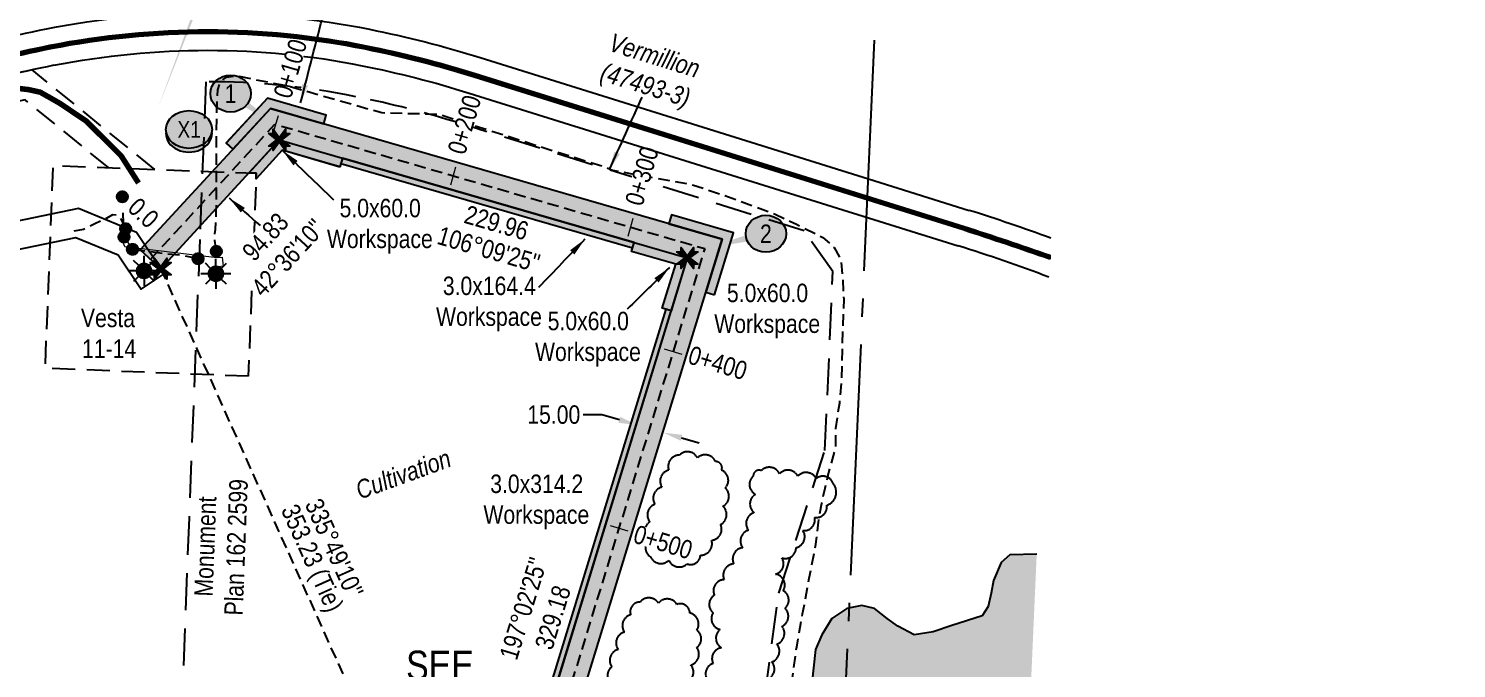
# Model space of a CAD drawing. Extents: x 309252 to 321570, y 5809412 to 5814891.
# Drawn here: x 310380 to 311153, y 5813876 to 5814223 of the extents above; entities that cross this region are included whole.
import ezdxf
from ezdxf.enums import TextEntityAlignment as Align

# ---------------------------------------------------------------- set-up
doc = ezdxf.new("R2010")
doc.units = 0
doc.header["$LTSCALE"] = 5
doc.header["$PDSIZE"] = 0.5
for name, pattern in [('0', [1, 1, 0]), ('foc-ACCESSROAD', [3.75, 2.5, -1.25]), ('foc-MONUMENT-BDYS', [6, 4, -2]), ('foc-QUARTERLINE', [33, 25, -3, 2, -3]), ('foc-TIELINE', [1.875, 1.25, -0.625]), ('HIDDEN', [9.525, 6.35, -3.175]), ('UG_PIPE', [1.875, 1.25, -0.625])]:
    doc.linetypes.add(name, pattern=pattern)
doc.layers.get('Defpoints').update_dxf_attribs({"color": 9})
for name, color, linetype, lineweight in [('AS-GENERAL', 48, 'Continuous', 18), ('C-WS-T', 13, 'Continuous', 9), ('P-TEMP-T', 46, 'Continuous', 18), ('T-TEXT', 48, 'Continuous', 18), ('T-TIE-T', 201, 'Continuous', 18)]:
    doc.layers.add(name, color=color, linetype=linetype, lineweight=lineweight)
for name, color, linetype in [('AS-OWNER', 7, 'Continuous'), ('AS-PIPE-UG', 44, 'UG_PIPE'), ('AS-PIPE-UG-T', 44, 'Continuous'), ('AS-ROADS', 254, 'Continuous'), ('AS-SYMBOL', 7, 'Continuous'), ('C-AR', 13, 'foc-ACCESSROAD'), ('C-RW', 13, 'Continuous'), ('C-WS', 13, 'foc-ACCESSROAD'), ('C-WS-S', 13, 'Continuous'), ('CG-NOTES', 7, 'Continuous'), ('DETAIL-T', 7, 'Continuous'), ('L-BD1', 253, 'Continuous'), ('L-MON', 1, 'Continuous'), ('L-MON-PLAN', 7, 'foc-MONUMENT-BDYS'), ('L-QSEC', 8, 'foc-QUARTERLINE'), ('L-TIE', 7, 'foc-TIELINE'), ('L-TITLEDB', 4, 'Continuous'), ('P-CROSSINGS', 250, 'Continuous'), ('P-ELEVATION', 7, 'Continuous'), ('P-IOP1', 10, 'Continuous'), ('P-IOP1-H', 21, 'Continuous'), ('P-LTO', 14, 'Continuous'), ('P-PROPOSED', 10, 'Continuous'), ('P-PROPOSED-H', 21, 'Continuous'), ('P-TEMP-H', 41, 'Continuous'), ('P-TEMP_WORKSPACE', 46, 'Continuous'), ('P-TXT', 4, 'Continuous'), ('T-BUSH', 110, '0'), ('T-TIE', 201, 'foc-TIELINE'), ('T-WATER', 160, 'Continuous'), ('T-WATER-H', 133, 'Continuous')]:
    doc.layers.add(name, color=color, linetype=linetype)
doc.styles.add('175L', font='ARIALN.TTF', dxfattribs={"height": 20})
doc.styles.add('80', font='ARIALN.TTF', dxfattribs={"height": 10})
doc.styles.add('80CG', font='ARIALN.TTF', dxfattribs={"height": 10})
doc.styles.add('80L', font='ARIALN.TTF', dxfattribs={"height": 10})
doc.styles.add('80LS', font='ARIALNI.TTF', dxfattribs={"height": 10})
doc.styles.add('Crossing', font='ARIALN.TTF', dxfattribs={"height": 10})
doc.dimstyles.new('Compass 5 000', dxfattribs={"dimscale": 5, "dimtxt": 9, "dimasz": 2, "dimexe": 0.2, "dimexo": 0.0625, "dimgap": 0.5, "dimtad": 0, "dimtih": 1, "dimtoh": 1, "dimzin": 0, "dimdsep": 46, "dimtxsty": '80CG', "dimcen": 0.1, "dimse1": 1, "dimse2": 1, "dimclrd": 256, "dimclrt": 256, "dimaunit": 1, "dimadec": 4, "dimazin": 0, "dimtfac": 0.06, "dimtofl": 0, "dimtmove": 0, "dimatfit": 1, "dimfxl": 0.2, "dimtolj": 1, "dimtzin": 0, "dimlwd": -1, "dimarcsym": 0})

# ---------------------------------------------------------------- blocks, each defined once
blk = doc.blocks.new('RISER')
h = blk.add_hatch(color=255)
h.dxf.hatch_style = 1
edge = h.paths.add_edge_path()
edge.add_arc((0, 0), 0.7, 0, 360)
blk.add_hatch(color=48).paths.add_polyline_path([(0.58, -0.15), (-0.58, -0.15, 0.774597)])
at = {"color": 48}
blk.add_line((-0.58, -0.15), (0.58, -0.15), dxfattribs=at)
blk.add_circle((0, 0), 0.6, dxfattribs=at)
blk = doc.blocks.new('GAS')
h = blk.add_hatch(color=255)
h.dxf.hatch_style = 1
edge = h.paths.add_edge_path()
edge.add_arc((0, 0), 0.9, 0, 360)
for p, q in [((0, 0.81), (0, 1.62)), ((-0.81, 0), (-1.62, 0)), ((-0.57, 0.57), (-1.14, 1.14)), ((0.57, 0.57), (1.14, 1.14)), ((1.62, 0), (0.81, 0)), ((-0.57, -0.57), (-1.14, -1.14)), ((0, -0.81), (0, -1.62)), ((1.14, -1.14), (0.57, -0.57))]:
    blk.add_line(p, q)
blk.add_circle((0, 0), 0.8)
blk = doc.blocks.new('TEMP')
h = blk.add_hatch(color=255)
h.dxf.hatch_style = 1
h.paths.add_polyline_path([(0, 0.25), (-0.67, 1.15), (-0.67, 0.67), (-1.15, 0.67), (-0.25, 0), (-1.15, -0.67), (-0.67, -0.67), (-0.67, -1.15), (0, -0.25), (0.67, -1.15), (0.67, -0.67), (1.15, -0.67), (0.25, 0), (1.15, 0.67), (0.67, 0.67), (0.67, 1.15)])
h.paths.add_polyline_path([(0.57, 0.85), (0.57, 0.57), (0.85, 0.57), (0.08, 0), (0.85, -0.57), (0.57, -0.57), (0.57, -0.85), (0, -0.08), (-0.57, -0.85), (-0.57, -0.57), (-0.85, -0.57), (-0.08, 0), (-0.85, 0.57), (-0.57, 0.57), (-0.57, 0.85), (0, 0.08)], flags=16)
h = blk.add_hatch(color=1)
h.dxf.hatch_style = 1
h.paths.add_polyline_path([(0, 0.08), (-0.57, 0.85), (-0.57, 0.57), (-0.85, 0.57), (-0.08, 0), (-0.85, -0.57), (-0.57, -0.57), (-0.57, -0.85), (0, -0.08), (0.57, -0.85), (0.57, -0.57), (0.85, -0.57), (0.08, 0), (0.85, 0.57), (0.57, 0.57), (0.57, 0.85)])
at = {"color": 1}
for p, q in [((-0.08, 0), (0.08, 0)), ((0, 0.08), (0, -0.08))]:
    blk.add_line(p, q, dxfattribs=at)
at = {"color": 255, "flags": 128}
blk.add_lwpolyline([(-0.25, 0), (-1.15, 0.67), (-0.67, 0.67), (-0.67, 1.15), (0, 0.25), (0.67, 1.15), (0.67, 0.67), (1.15, 0.67), (0.25, 0), (1.15, -0.67), (0.67, -0.67), (0.67, -1.15), (0, -0.25), (-0.67, -1.15), (-0.67, -0.67), (-1.15, -0.67)], close=True, dxfattribs=at)
at = {"color": 1, "flags": 128}
blk.add_lwpolyline([(-0.08, 0), (-0.85, 0.57), (-0.57, 0.57), (-0.57, 0.85), (0, 0.08), (0.57, 0.85), (0.57, 0.57), (0.85, 0.57), (0.08, 0), (0.85, -0.57), (0.57, -0.57), (0.57, -0.85), (0, -0.08), (-0.57, -0.85), (-0.57, -0.57), (-0.85, -0.57)], close=True, dxfattribs=at)
blk = doc.blocks.new('*D455')
at = {"layer": 'Defpoints', "color": 0, "transparency": 16777216}
for p in [(310723.22, 5814054.97), (310737.63, 5814050.8), (310709.7, 5814008.29)]:
    blk.add_point(p, dxfattribs=at)
at = {"layer": 'P-TXT', "transparency": 16777216}
for p, q in [((310690.49, 5814013.86), (310680.49, 5814013.86)), ((310700.09, 5814011.08), (310690.49, 5814013.86)), ((310733.71, 5814001.34), (310743.31, 5813998.55))]:
    blk.add_line(p, q, dxfattribs=at)
for points in [[(310700.56, 5814012.68), (310699.63, 5814009.48), (310709.7, 5814008.29)], [(310734.17, 5814002.94), (310733.25, 5813999.74), (310724.1, 5814004.12)]]:
    blk.add_solid(points, dxfattribs=at)
at = {"layer": 'P-TXT', "transparency": 16777216, "insert": (310664.55, 5814013.86), "char_height": 10, "attachment_point": 5, "style": '80CG'}
blk.add_mtext('\\A1;15.00', dxfattribs=at)
blk = doc.blocks.new('xing2')
h = blk.add_hatch(color=50)
h.dxf.hatch_style = 1
edge = h.paths.add_edge_path()
edge.add_ellipse((0, 0), major_axis=(-12.5, 0), ratio=0.816297, start_angle=0, end_angle=360)
h = blk.add_hatch(color=250)
h.dxf.hatch_style = 1
edge = h.paths.add_edge_path()
edge.add_ellipse((0, -2.05), major_axis=(-12.5, 0), ratio=0.816297, start_angle=0, end_angle=180)
edge.add_line((12.5, -2.05), (12.5, 0))
edge.add_ellipse((0, 0), major_axis=(-12.5, 0), ratio=0.816297, start_angle=0, end_angle=180, ccw=False)
edge.add_line((-12.5, 0), (-12.5, -2.05))
at = {"color": 250}
blk.add_ellipse((0, 0), major_axis=(-12.5, 0), ratio=0.816297, dxfattribs=at)
blk.add_ellipse((0, -2.05), major_axis=(-12.5, 0), ratio=0.816297, start_param=0, end_param=3.141593, dxfattribs=at)
at = {"color": 250, "style": 'Crossing'}
blk.add_attdef('CROSSING', text='', height=9, dxfattribs=at).set_placement((0.09, 0.02), align=Align.MIDDLE_CENTER)
at = {"color": 250, "style": 'Crossing', "flags": 1}
for tag, p in [('OWNER', (0.09, -12.49)), ('DESCRIPTION', (0.09, -25.77)), ('LOCATION', (0.09, -39.3)), ('DWG_REF', (0.09, -52.84))]:
    blk.add_attdef(tag, text='', height=9, dxfattribs=at).set_placement(p, align=Align.MIDDLE_CENTER)
blk = doc.blocks.new('*U562')
at = {"layer": 'P-ELEVATION'}
h = blk.add_hatch(color=111, dxfattribs=at)
h.dxf.hatch_style = 1
edge = h.paths.add_edge_path()
edge.add_ellipse((0, 0), major_axis=(-10.94, 0), ratio=0.913794, start_angle=0, end_angle=360)
at = {"layer": 'P-ELEVATION', "color": 7, "flags": 128}
blk.add_lwpolyline([(0, 0, 5, 0, 0), (23.97, -16.53, 0, 0, 0)], format="xyseb", dxfattribs=at)
at = {"layer": 'P-ELEVATION', "color": 7}
blk.add_ellipse((0, 0), major_axis=(-10.94, 0), ratio=0.913794, dxfattribs=at)
at = {"layer": 'P-ELEVATION', "style": '80'}
blk.add_attdef('BEND', text='', height=10, dxfattribs=at).set_placement((0, 0), align=Align.MIDDLE_CENTER)
blk = doc.blocks.new('*U563')
at = {"layer": 'P-ELEVATION'}
h = blk.add_hatch(color=111, dxfattribs=at)
h.dxf.hatch_style = 1
edge = h.paths.add_edge_path()
edge.add_ellipse((0, 0), major_axis=(-10.94, 0), ratio=0.913794, start_angle=0, end_angle=360)
at = {"layer": 'P-ELEVATION', "color": 7, "flags": 128}
blk.add_lwpolyline([(0, 0, 5, 0, 0), (-33.12, -8.06, 0, 0, 0)], format="xyseb", dxfattribs=at)
at = {"layer": 'P-ELEVATION', "color": 7}
blk.add_ellipse((0, 0), major_axis=(-10.94, 0), ratio=0.913794, dxfattribs=at)
at = {"layer": 'P-ELEVATION', "style": '80'}
blk.add_attdef('BEND', text='', height=10, dxfattribs=at).set_placement((0, 0), align=Align.MIDDLE_CENTER)

msp = doc.modelspace()

# ---------------------------------------------------------------- hatches: boundary and pattern name
at = {"layer": 'P-IOP1-H'}
h = msp.add_hatch(color=256, dxfattribs=at)
h.dxf.hatch_style = 1
h.paths.add_polyline_path([(310451.792, 5814092.944), (310515.979, 5814162.739), (310736.836, 5814098.757), (310640.381, 5813784.058), (310640.425, 5813769.044), (310655.425, 5813768.6), (310655.386, 5813781.833), (310755.639, 5814108.925), (310511.224, 5814179.724), (310440.752, 5814103.097)])
at = {"layer": 'P-PROPOSED-H'}
h = msp.add_hatch(color=256, dxfattribs=at)
h.dxf.hatch_style = 1
h.paths.add_polyline_path([(310451.792, 5814092.944), (310515.979, 5814162.739), (310736.836, 5814098.757), (310640.381, 5813784.058), (310641.194, 5813506.581), (310596.091, 5813435.427), (310559.598, 5813373.637), (310516.616, 5813209.696), (310508.333, 5813004.356), (310755.28, 5812994.301), (310762.451, 5812962.566), (310773.828, 5812962.121), (310766.661, 5812993.838), (310763.237, 5813008.988), (310684.33, 5813012.201), (310684.11, 5813007.206), (310523.723, 5813013.736), (310523.924, 5813018.732), (310531.537, 5813207.466), (310573.576, 5813367.811), (310608.885, 5813427.597), (310656.206, 5813502.247), (310655.425, 5813768.47), (310655.386, 5813781.833), (310755.639, 5814108.925), (310511.228, 5814179.731), (310440.752, 5814103.097)])
at = {"layer": 'P-TEMP-H'}
h = msp.add_hatch(color=256, dxfattribs=at)
h.dxf.hatch_style = 1
h.paths.add_polyline_path([(310490.923, 5814157.651), (310511.228, 5814179.731), (310540.041, 5814171.384), (310541.432, 5814176.186), (310509.645, 5814185.395), (310487.243, 5814161.035)])
h = msp.add_hatch(color=256, dxfattribs=at)
h.dxf.hatch_style = 1
h.paths.add_polyline_path([(310548.76, 5814148.037), (310517.562, 5814157.075), (310503.412, 5814141.688), (310503.527, 5814144.609), (310499.45, 5814144.767), (310515.979, 5814162.739), (310550.151, 5814152.839)])
h = msp.add_hatch(color=256, dxfattribs=at)
h.dxf.hatch_style = 1
h.paths.add_polyline_path([(310550.151, 5814152.839), (310549.317, 5814149.958), (310707.188, 5814104.223), (310708.023, 5814107.104)])
h = msp.add_hatch(color=256, dxfattribs=at)
h.dxf.hatch_style = 1
h.paths.add_polyline_path([(310751.629, 5814078.779), (310761.907, 5814112.314), (310728.218, 5814122.074), (310726.827, 5814117.272), (310755.639, 5814108.925), (310746.849, 5814080.245)])
h = msp.add_hatch(color=256, dxfattribs=at)
h.dxf.hatch_style = 1
h.paths.add_polyline_path([(310708.023, 5814107.104), (310736.836, 5814098.757), (310728.045, 5814070.077), (310723.265, 5814071.542), (310730.568, 5814095.368), (310706.632, 5814102.302)])
h = msp.add_hatch(color=256, dxfattribs=at)
h.dxf.hatch_style = 1
h.paths.add_polyline_path([(310641.106, 5813536.578), (310640.381, 5813784.058), (310728.045, 5814070.077), (310725.177, 5814070.956), (310637.38, 5813784.504), (310638.107, 5813536.569)])
at = {"layer": 'T-WATER-H'}
h = msp.add_hatch(color=256, dxfattribs=at)
h.dxf.hatch_style = 1
h.paths.add_polyline_path([(310909.768, 5813568.208), (310922.409, 5813858.199), (310925.944, 5813938.255), (310911.431, 5813938.001), (310906.772, 5813933.834), (310902.603, 5813924.031), (310901.377, 5813917.169), (310899.66, 5813910.062), (310896.472, 5813904.915), (310880.042, 5813899.768), (310869.988, 5813896.337), (310859.688, 5813894.622), (310850.86, 5813899.278), (310844.975, 5813903.445), (310838.108, 5813908.836), (310831.242, 5813910.552), (310823.15, 5813908.836), (310815.057, 5813903.445), (310809.662, 5813894.622), (310806.229, 5813886.779), (310804.267, 5813868.398), (310805.003, 5813851.243), (310799.363, 5813838.499), (310797.401, 5813829.676), (310792.987, 5813812.275), (310786.611, 5813803.942), (310778.518, 5813795.61), (310776.311, 5813787.767), (310778.504, 5813771.432), (310782.672, 5813765.551), (310792.972, 5813751.826), (310797.386, 5813742.268), (310803.026, 5813732.955), (310815.042, 5813710.898), (310819.947, 5813698.154), (310822.891, 5813669.099), (310823.627, 5813650.963), (310823.627, 5813633.562), (310826.079, 5813576.621), (310827.06, 5813551.378), (310828.777, 5813536.183), (310830.494, 5813527.115), (310834.172, 5813521.968), (310843.981, 5813521.723), (310857.223, 5813522.458), (310862.863, 5813526.135), (310868.504, 5813532.016), (310879.784, 5813539.859), (310905.533, 5813563.632)])

# ---------------------------------------------------------------- linework, layer by layer
at = {"layer": 'AS-GENERAL', "flags": 128}
msp.add_lwpolyline([(310434.659, 5814106.167), (310432.76, 5814109.632), (310430.589, 5814108.476), (310432.369, 5814105.062), (310482.366, 5814098.947), (310485.066, 5814099.264), (310485.613, 5814094.243), (310482.887, 5814093.951)], dxfattribs=at)
at = {"layer": 'AS-PIPE-UG', "flags": 128}
for points in [[(310481.826, 5814102.366), (310481.638, 5814104.61), (310481.167, 5814108.226), (310481.118, 5814111.755), (310481.452, 5814114.227), (310481.889, 5814123.027), (310482.026, 5814154.004), (310482.103, 5814177.506), (310482.4, 5814183.724), (310482.515, 5814186.761), (310482.661, 5814189.85), (310483.696, 5814192.791), (310485.567, 5814195.339), (310487.489, 5814196.642), (310492.458, 5814197.512), (310520.718, 5814191.917), (310571.484, 5814177.496), (310602.537, 5814176.616), (310654.068, 5814160.124), (310692.581, 5814147.939), (310696.31, 5814146.286), (310739.661, 5814138.457), (310756.344, 5814132.888), (310756.314, 5814132.877), (310784.438, 5814122.495), (310795.847, 5814117.026), (310810.204, 5814109.87), (310816.31, 5814104.384), (310819.893, 5814098.072), (310820.983, 5814087.106), (310821.463, 5814076.411), (310820.574, 5814048.585), (310820.319, 5814033.875), (310819.142, 5814020.114), (310816.996, 5814006.388), (310816.987, 5813996.393), (310813.314, 5813982.508), (310811.203, 5813973.899), (310809.434, 5813965.736), (310807.663, 5813955.661), (310806.051, 5813942.436), (310802.685, 5813925.11), (310799.05, 5813905.799), (310795.89, 5813887.952), (310793.152, 5813868.892), (310791.061, 5813855.73), (310789.524, 5813837.763), (310786.499, 5813821.725), (310778.505, 5813810.693), (310770.338, 5813802.009), (310761.505, 5813795.561), (310758.91, 5813792.791), (310748.711, 5813788.817), (310737.306, 5813787.961), (310724.939, 5813788.09), (310716.234, 5813788.779), (310706.575, 5813789.949), (310698.665, 5813791.612), (310690.885, 5813792.275), (310685.516, 5813793.126), (310679.775, 5813792.994), (310677.208, 5813791.948), (310676.103, 5813790.969), (310673.355, 5813783.603), (310672.473, 5813777.662), (310671.969, 5813773.029), (310671.125, 5813768.13), (310669.142, 5813731.204)], [(310432.831, 5814114.537), (310431.057, 5814118.544), (310430.136, 5814120.358), (310428.427, 5814121.855), (310425.724, 5814122.131), (310422.547, 5814120.357), (310416.128, 5814117.268), (310409.992, 5814114.241), (310401.927, 5814112.847)], [(310431.324, 5814123.169), (310431.484, 5814117.505), (310431.345, 5814112.663), (310431.881, 5814110.031)], [(310437.092, 5814103.416), (310445.995, 5814102.23), (310452.894, 5814101.359), (310462.522, 5814100.364), (310471.901, 5814098.464)]]:
    msp.add_lwpolyline(points, dxfattribs=at)
at = {"layer": 'AS-ROADS', "const_width": 3, "flags": 128}
msp.add_lwpolyline([(310439.773, 5814139.351), (310430.338, 5814154.141), (310411.546, 5814172.858), (310397.244, 5814182.486), (310386.617, 5814188.541), (310380.36, 5814189.93), (310371.322, 5814191.022), (310363.873, 5814190.228), (310278.809, 5814165.797), (310255.617, 5814160.399), (310170.838, 5814133.979), (310037.151, 5814091.539), (310025.396, 5814089.157)], dxfattribs=at)
at = {"layer": 'C-AR'}
for points in [[(310448.573, 5814146.734), (310382.137, 5814200.636, 0.0208946), (310335.901, 5814188.405), (310010.936, 5814087.734)], [(310423.576, 5814147.7), (310378.348, 5814184.396, 0.0176673), (310340.339, 5814174.078), (310015.374, 5814073.407)]]:
    msp.add_lwpolyline(points, format="xyb", dxfattribs=at)
at = {"layer": 'C-RW', "flags": 128}
msp.add_lwpolyline([(310035.137, 5814063.901), (310170.098, 5814105.714), (310264.862, 5814080.792), (310405.833, 5814109.921), (310428.818, 5814100.479), (310441.125, 5814081.948), (310453.576, 5814090.25), (310438.769, 5814112.608), (310407.347, 5814125.557), (310265.279, 5814096.194), (310169.766, 5814121.328), (310035.768, 5814079.801)], close=True, dxfattribs=at)
at = {"layer": 'C-WS', "flags": 128}
msp.add_lwpolyline([(310499.198, 5814034.705), (310389.29, 5814038.953), (310393.619, 5814148.858), (310503.527, 5814144.609)], close=True, dxfattribs=at)
at = {"layer": 'L-MON-PLAN'}
msp.add_lwpolyline([(310660.134, 5813723.085), (310661.879, 5813768.221), (310662.409, 5813781.928), (310663.065, 5813798.912), (310698.791, 5813797.537), (310710.88, 5813797.072), (310754.788, 5813795.382), (310774.618, 5813830.261), (310786.321, 5813917.209), (310811.344, 5813994.45), (310815.592, 5814091.387), (310800.11, 5814113.439), (310613.631, 5814171.703, 0.0261313), (310557.456, 5814186.127, 0.0499531), (310476.239, 5814194.215), (310472.948, 5814108.816), (310467.136, 5813957.96), (310460.657, 5813789.82), (310460.129, 5813776.113)], format="xyb", dxfattribs=at)
at = {"layer": 'L-QSEC', "flags": 128}
msp.add_lwpolyline([(310818.08, 5813762.176), (310853.739, 5814569.652)], dxfattribs=at)
at = {"layer": 'L-TIE', "flags": 128}
msp.add_lwpolyline([(310451.792, 5814092.944), (310596.461, 5813770.739)], dxfattribs=at)
at = {"layer": 'L-TITLEDB', "flags": 128}
for points in [[(310031.315, 5814094.041), (310032.154, 5814115.355), (310329.948, 5814207.618, -0.0261852), (310390.035, 5814222.838, -0.0987708), (310564.722, 5814222.633, -0.0262221), (310624.759, 5814207.27), (310834.845, 5814141.585), (310889.369, 5814124.533, -0.2111159)], [(310393.948, 5814203.108, -0.0986879), (310560.781, 5814202.907, -0.0261762), (310618.769, 5814188.07), (310883.406, 5814105.325)]]:
    msp.add_lwpolyline(points, format="xyb", dxfattribs=at)
at = {"layer": 'L-TITLEDB'}
for centre, radius, start, end in [((310505.293, 5813641.566), 572.474, 101.215375, 107.211147), ((310626.304, 5813281.294), 883.321, 69.648392, 72.673644), ((310626.451, 5813281.617), 862.856, 69.22022, 72.674746)]:
    msp.add_arc(centre, radius, start, end, dxfattribs=at)
at = {"layer": 'P-TEMP_WORKSPACE', "flags": 128}
for points in [[(310548.752, 5814148.033), (310517.557, 5814157.07), (310503.408, 5814141.685), (310503.523, 5814144.605), (310499.447, 5814144.763), (310515.974, 5814162.734), (310550.143, 5814152.835)], [(310548.76, 5814148.037), (310517.562, 5814157.075), (310503.412, 5814141.688), (310503.527, 5814144.609), (310499.45, 5814144.767), (310515.979, 5814162.739), (310550.151, 5814152.839)], [(310548.76, 5814148.037), (310517.562, 5814157.075), (310503.412, 5814141.688), (310503.527, 5814144.609), (310499.45, 5814144.767), (310515.979, 5814162.739), (310550.151, 5814152.839)], [(310548.76, 5814148.037), (310517.562, 5814157.075), (310503.412, 5814141.688), (310503.527, 5814144.609), (310499.45, 5814144.767), (310515.979, 5814162.739), (310550.151, 5814152.839)], [(310708, 5814107.104), (310736.81, 5814098.757), (310728.021, 5814070.08), (310723.241, 5814071.545), (310730.543, 5814095.368), (310706.609, 5814102.302)], [(310708.023, 5814107.104), (310736.836, 5814098.757), (310728.045, 5814070.077), (310723.265, 5814071.542), (310730.568, 5814095.368), (310706.632, 5814102.302)], [(310708.023, 5814107.104), (310736.836, 5814098.757), (310728.045, 5814070.077), (310723.265, 5814071.542), (310730.568, 5814095.368), (310706.632, 5814102.302)], [(310708.023, 5814107.104), (310736.836, 5814098.757), (310728.045, 5814070.077), (310723.265, 5814071.542), (310730.568, 5814095.368), (310706.632, 5814102.302)]]:
    msp.add_lwpolyline(points, close=True, dxfattribs=at)
at = {"layer": 'P-TEMP_WORKSPACE'}
msp.add_lwpolyline([(310751.629, 5814078.779), (310761.907, 5814112.314), (310728.218, 5814122.074), (310726.827, 5814117.272), (310755.639, 5814108.925), (310746.849, 5814080.245)], close=True, dxfattribs=at)
at = {"layer": 'T-BUSH', "flags": 128}
for points in [[(310752.077, 5813988.522, 0.5205671), (310742.267, 5813990.46, 0.5205671), (310732.619, 5813991.989, 0.5205671), (310726.829, 5813983.848, 0.5205671), (310723.071, 5813974.582, 0.5205671), (310719.313, 5813965.316, 0.5205671), (310716.51, 5813955.845, 0.5205671), (310716.124, 5813945.853, 0.5205671), (310716.992, 5813936.859, 0.5205671), (310726.815, 5813934.991, 0.5205671), (310736.638, 5813933.122, 0.5205671), (310743.994, 5813937.806, 0.5205671), (310749.907, 5813945.865, 0.5205671), (310754.854, 5813954.368, 0.5205671), (310756.131, 5813964.285, 0.5205671), (310757.408, 5813974.202, 0.5205671), (310755.416, 5813983.828, 0.5205671)], [(310815.921, 5813976.372, 0.5205671), (310806.576, 5813979.315, 0.5205671), (310796.658, 5813980.587, 0.5205671), (310786.74, 5813981.858, 0.5205671), (310776.901, 5813983.617, 0.5205671), (310772.506, 5813980.649, 0.5205671), (310773.686, 5813970.732, 0.5205671), (310772.974, 5813960.828, 0.5205671), (310769.889, 5813951.316, 0.5205671), (310766.805, 5813941.805, 0.5205671), (310761.992, 5813933.051, 0.5205671), (310756.745, 5813924.548, 0.5205671), (310751.45, 5813916.079, 0.5205671), (310750.793, 5813906.632, 0.5205671), (310754.541, 5813897.566, 0.5205671), (310755.299, 5813887.596, 0.5205671), (310750.821, 5813879.139, 0.5205671), (310747.949, 5813869.899, 0.5205671), (310748.44, 5813859.924, 0.5205671), (310750.75, 5813850.351, 0.5205671), (310759.48, 5813846.235, 0.5205671), (310766.641, 5813840.339, 0.5205671), (310768.89, 5813833.342, 0.5205671), (310775.266, 5813840.822, 0.5205671), (310776.271, 5813850.771, 0.5205671), (310777.275, 5813860.719, 0.5205671), (310779.916, 5813870.358, 0.5205671), (310782.622, 5813879.984, 0.5205671), (310785.327, 5813889.61, 0.5205671), (310788.033, 5813899.236, 0.5205671), (310789.75, 5813909.06, 0.5205671), (310788.794, 5813918.522, 0.5205671), (310784.568, 5813927.538, 0.5205671), (310787.993, 5813936.271, 0.5205671), (310795.7, 5813941.865, 0.5205671), (310799.416, 5813951.122, 0.5205671), (310805.712, 5813958.279, 0.5205671), (310812.284, 5813964.815, 0.5205671)], [(310809.577, 5813473.398, 0.5205671), (310809.707, 5813483.396, 0.5205671), (310809.837, 5813493.394, 0.5205671), (310809.947, 5813503.393, 0.5205671), (310810.047, 5813513.391, 0.5205671), (310810.147, 5813523.39, 0.5205671), (310810.228, 5813533.389, 0.5205671), (310810.296, 5813543.387, 0.5205671), (310810.364, 5813553.386, 0.5205671), (310810.432, 5813563.385, 0.5205671), (310810.643, 5813573.378, 0.5205671), (310811.457, 5813583.344, 0.5205671), (310812.271, 5813593.309, 0.5205671), (310813.085, 5813603.275, 0.5205671), (310813.899, 5813613.241, 0.5205671), (310813.905, 5813623.228, 0.5205671), (310813.609, 5813633.223, 0.5205671), (310813.314, 5813643.218, 0.5205671), (310813.019, 5813653.212, 0.5205671), (310812.724, 5813663.207, 0.5205671), (310812.429, 5813673.202, 0.5205671), (310811.252, 5813683.106, 0.5205671), (310809.503, 5813692.951, 0.5205671), (310807.753, 5813702.795, 0.5205671), (310804.143, 5813711.796, 0.5205671), (310797.89, 5813719.599, 0.5205671), (310791.637, 5813727.401, 0.5205671), (310785.383, 5813735.204, 0.5205671), (310779.379, 5813743.188, 0.5205671), (310773.829, 5813751.506, 0.5205671), (310768.28, 5813759.824, 0.5205671), (310761.338, 5813765.833, 0.5205671), (310751.798, 5813768.192, 0.5205671), (310744.493, 5813774.439, 0.5205671), (310738.062, 5813781.424, 0.5205671), (310728.128, 5813782.119, 0.5205671), (310718.602, 5813784.345, 0.5205671), (310714.533, 5813792.411, 0.5205671), (310724.246, 5813794.409, 0.5205671), (310734.24, 5813794.705, 0.5205671), (310742.699, 5813799.505, 0.5205671), (310751.027, 5813805.019, 0.5205671), (310752.62, 5813814.169, 0.5205671), (310749.364, 5813823.519, 0.5205671), (310745.693, 5813832.819, 0.5205671), (310739.25, 5813840.465, 0.5205671), (310734.341, 5813849.154, 0.5205671), (310733.739, 5813858.966, 0.5205671), (310736.119, 5813868.678, 0.5205671), (310738.76, 5813878.314, 0.5205671), (310741.955, 5813887.789, 0.5205671), (310741.981, 5813897.166, 0.5205671), (310738.207, 5813906.425, 0.5205671), (310731.19, 5813911.161, 0.5205671), (310721.209, 5813911.762, 0.5205671), (310711.228, 5813912.363, 0.5205671), (310706.166, 5813905.485, 0.5205671), (310702.763, 5813896.082, 0.5205671), (310699.359, 5813886.68, 0.5205671), (310695.956, 5813877.278, 0.5205671), (310696.181, 5813867.865, 0.5205671), (310699.526, 5813858.442, 0.5205671), (310702.871, 5813849.019, 0.5205671), (310706.192, 5813839.59, 0.5205671), (310707.416, 5813829.666, 0.5205671), (310708.64, 5813819.743, 0.5205671), (310706.574, 5813810.074, 0.5205671), (310703.833, 5813800.458, 0.5205671), (310700.966, 5813790.883, 0.5205671), (310697.545, 5813781.487, 0.5205671), (310696.629, 5813771.772, 0.5205671), (310692.415, 5813767.547, 0.5205671), (310693.083, 5813757.575, 0.5205671), (310693.551, 5813747.586, 0.5205671), (310694.019, 5813737.598, 0.5205671), (310694.486, 5813727.61, 0.5205671), (310694.954, 5813717.622, 0.5205671), (310695.422, 5813707.634, 0.5205671), (310695.89, 5813697.646, 0.5205671), (310696.936, 5813687.723, 0.5205671), (310698.721, 5813677.885, 0.5205671), (310700.507, 5813668.047, 0.5205671), (310702.293, 5813658.208, 0.5205671), (310704.079, 5813648.37, 0.5205671), (310705.865, 5813638.532, 0.5205671), (310707.651, 5813628.693, 0.5205671), (310709.436, 5813618.855, 0.5205671), (310710.251, 5813608.893, 0.5205671), (310710.999, 5813598.921, 0.5205671), (310711.746, 5813588.95, 0.5205671), (310712.494, 5813578.979, 0.5205671), (310708.102, 5813570.019, 0.5205671), (310702.081, 5813562.204, 0.5205671), (310694.944, 5813555.201, 0.5205671), (310688.058, 5813547.961, 0.5205671), (310681.103, 5813540.809, 0.5205671), (310674.192, 5813533.583, 0.5205671), (310667.281, 5813526.356, 0.5205671), (310660.363, 5813519.136, 0.5205671), (310653.388, 5813511.972, 0.5205671), (310646.412, 5813504.809, 0.5205671), (310639.466, 5813506.738, 0.5205671), (310634.882, 5813515.625, 0.5205671), (310630.298, 5813524.511, 0.5205671), (310625.714, 5813533.397, 0.5205671), (310621.129, 5813542.284, 0.5205671), (310615.33, 5813550.206, 0.5205671), (310607.721, 5813556.693, 0.5205671), (310600.112, 5813563.181, 0.5205671), (310592.503, 5813569.669, 0.5205671), (310583.844, 5813574.637, 0.5205671), (310575.088, 5813579.466, 0.5205671), (310566.333, 5813584.296, 0.5205671), (310557.571, 5813585.888, 0.5205671), (310548.797, 5813581.092, 0.5205671), (310540.023, 5813576.297, 0.5205671), (310531.249, 5813571.501, 0.5205671), (310522.475, 5813566.706, 0.5205671), (310513.701, 5813561.91, 0.5205671), (310504.927, 5813557.115, 0.5205671), (310496.356, 5813552.168, 0.5205671), (310494.286, 5813542.386, 0.5205671), (310492.217, 5813532.603, 0.5205671), (310490.147, 5813522.82, 0.5205671), (310488.078, 5813513.038, 0.5205671), (310486.008, 5813503.255, 0.5205671), (310483.939, 5813493.473, 0.5205671), (310482.121, 5813483.641, 0.5205671), (310482.867, 5813475.831, 0.5205671), (310492.86, 5813475.496, 0.5205671), (310502.854, 5813475.16, 0.5205671), (310512.843, 5813474.717, 0.5205671), (310522.831, 5813474.254, 0.5205671), (310532.818, 5813473.762, 0.5205671), (310542.805, 5813473.27, 0.5205671), (310552.792, 5813472.778, 0.5205671), (310562.78, 5813472.301, 0.5205671), (310572.774, 5813471.979, 0.5205671), (310582.769, 5813471.876, 0.5205671), (310592.767, 5813471.895, 0.5205671), (310602.765, 5813471.735, 0.5205671), (310612.754, 5813471.295, 0.5205671), (310622.744, 5813470.852, 0.5205671), (310632.699, 5813469.929, 0.5205671), (310642.65, 5813468.951, 0.5205671), (310652.642, 5813468.627, 0.5205671), (310662.637, 5813468.36, 0.5205671), (310672.631, 5813468.031, 0.5205671), (310682.621, 5813467.616, 0.5205671), (310692.612, 5813467.201, 0.5205671), (310702.608, 5813467.002, 0.5205671), (310712.606, 5813466.908, 0.5205671), (310722.605, 5813466.813, 0.5205671), (310732.603, 5813466.718, 0.5205671), (310742.602, 5813466.657, 0.5205671), (310752.601, 5813466.616, 0.5205671), (310762.6, 5813466.576, 0.5205671), (310772.599, 5813466.535, 0.5205671), (310782.598, 5813466.494, 0.5205671), (310792.597, 5813466.567, 0.5205671), (310802.595, 5813466.701, 0.5205671)]]:
    msp.add_lwpolyline(points, format="xyb", close=True, dxfattribs=at)
at = {"layer": 'T-TIE-T'}
for p, q in [((310512.714, 5814166.288), (310515.497, 5814175.892)), ((310608.774, 5814138.459), (310611.556, 5814148.064)), ((310704.824, 5814110.633), (310707.607, 5814120.238)), ((310449.952, 5814094.636), (310442.592, 5814101.405))]:
    msp.add_line(p, q, dxfattribs=at)
at = {"layer": 'T-WATER', "flags": 128}
msp.add_lwpolyline([(310925.944, 5813938.255), (310911.431, 5813938.001), (310906.772, 5813933.834), (310902.603, 5813924.031), (310901.377, 5813917.169), (310899.66, 5813910.062), (310896.472, 5813904.915), (310880.042, 5813899.768), (310869.988, 5813896.337), (310859.688, 5813894.622), (310850.86, 5813899.278), (310844.975, 5813903.445), (310838.108, 5813908.836), (310831.242, 5813910.552), (310823.15, 5813908.836), (310815.057, 5813903.445), (310809.662, 5813894.622), (310806.229, 5813886.779), (310804.267, 5813868.398)], dxfattribs=at)

# ---------------------------------------------------------------- block references
at = {"layer": 'AS-SYMBOL', "xscale": 5.000000000000041, "yscale": 5.000000000000041, "zscale": 5.000000000000041}
for p in [(310436.542, 5814103.433), (310472.038, 5814098.36)]:
    msp.add_blockref('RISER', p, dxfattribs=at)
at = {"layer": 'C-WS-S', "xscale": 4.999542700000039, "yscale": 4.999542700000039, "zscale": 4.999542700000039}
msp.add_blockref('GAS', (310442.782, 5814091.759), dxfattribs=at)
at = {"layer": 'CG-NOTES', "xscale": 0.99990854, "yscale": 0.99990854, "zscale": 0.99990854}
msp.add_blockref('*U563', (310779.355, 5814111.901), dxfattribs=at).add_auto_attribs({'BEND': '2'})
at = {"layer": 'L-MON', "color": 3, "xscale": 4.999542700000003, "yscale": 4.999542700000003, "zscale": 4.999542700000003}
for p in [(310515.979, 5814162.739), (310451.792, 5814092.944), (310736.836, 5814098.757)]:
    msp.add_blockref('TEMP', p, dxfattribs=at)
at = {"layer": 'P-CROSSINGS'}
msp.add_blockref('xing2', (310467.085, 5814168.342), dxfattribs=at).add_auto_attribs({'CROSSING': 'X1'})

# ---------------------------------------------------------------- texts
at = {"layer": 'AS-PIPE-UG-T', "insert": (310674.826, 5814227.544), "char_height": 9.99909, "attachment_point": 1, "rotation": 342.651933, "style": '175L'}
msp.add_mtext_dynamic_manual_height_columns('\\pi22.9;{\\fArial Narrow|b0|i1|c0|p34;Vermillion \\P\\pi23.176;(47493-3)}', width=94.38377, gutter_width=100, heights=[0], dxfattribs=at)
at = {"layer": 'C-WS-T', "insert": (310398.188, 5814071.302), "char_height": 9.99909, "attachment_point": 1, "style": '80L'}
msp.add_mtext_dynamic_manual_height_columns('\\pi10.423;Vesta\\P\\pi11.04;11-14', width=49.58158, gutter_width=50, heights=[0], dxfattribs=at)
at = {"layer": 'DETAIL-T', "color": 3, "insert": (310602.96, 5813851.426), "char_height": 15.9985, "width": 63.63031, "attachment_point": 5, "style": '80CG'}
msp.add_mtext("SEE\\PDETAIL\\P'A'", dxfattribs=at)
at = {"layer": 'L-BD1', "style": '80L'}
for s, height, rotation, p in [('229.96', 9.9991, 343.8437, (310633.551, 5814117.859)), ("106°09'25''", 9.99909, 343.8437, (310629.377, 5814103.453)), ("335°49'10''", 9.99909, 294.18, (310545.791, 5813941.569)), ('353.23 (Tie)', 9.99909, 294.18, (310532.792, 5813935.733))]:
    msp.add_text(s, height=height, rotation=rotation, dxfattribs=at).set_placement(p, align=Align.MIDDLE)
at = {"layer": 'L-BD1', "insert": (310643.29, 5813910.404), "char_height": 9.99909, "width": 51.25657, "attachment_point": 2, "rotation": 72.922414, "style": '80L'}
msp.add_mtext("197°02'25''\\P329.18", dxfattribs=at)
at = {"layer": 'L-MON-PLAN', "insert": (310469.492, 5813905.506), "char_height": 9.99909, "attachment_point": 1, "rotation": 87.793393, "style": '80L'}
msp.add_mtext_dynamic_manual_height_columns('\\pi10.138;Monument\\P\\pi0.49329;Plan 162 2599', width=73.47653, gutter_width=50, heights=[0], dxfattribs=at)
at = {"layer": 'P-TEMP-T', "char_height": 9.99909, "attachment_point": 1, "style": '80L'}
for s, insert in [('\\pi3.8005;3.0x164.4\\P\\pi0.13104;Workspace', (310600.698, 5814088.668)), ('\\pi6.9858;5.0x60.0\\P\\pi0.13104;Workspace', (310751.301, 5814084.832)), ('\\pi6.9858;5.0x60.0\\P\\pi0.13104;Workspace', (310654.269, 5814069.628)), ('\\pi3.821;3.0x314.2\\P\\pi0.13104;Workspace', (310626.34, 5813981.449))]:
    msp.add_mtext_dynamic_manual_height_columns(s, width=56.90082, gutter_width=50, heights=[0], dxfattribs=dict(at, insert=insert))
at = {"layer": 'T-TEXT', "style": '80LS'}
msp.add_text('Cultivation', height=10, rotation=20, dxfattribs=at).set_placement((310583.051, 5813981.686), align=Align.MIDDLE_CENTER)

# ---------------------------------------------------------------- leaders
at = {"layer": 'AS-PIPE-UG-T', "path_type": 1}
msp.add_leader([(310694.695, 5814146.591), (310712.425, 5814185.945)], dimstyle='Compass 5 000', override={"dimgap": 0.5, "dimtad": 0}, dxfattribs=at)
at = {"layer": 'P-TEMP-T', "path_type": 1}
for points in [[(310527.485, 5814182.854), (310540.104, 5814231.829)], [(310681.445, 5814108.981), (310656.263, 5814082.752)], [(310727.252, 5814093.664), (310704.281, 5814070.977)]]:
    msp.add_leader(points, dimstyle='Compass 5 000', override={"dimgap": 0.5, "dimtad": 0}, dxfattribs=at)

# ---------------------------------------------------------------- next in the draw order: texts
at = {"layer": 'L-BD1', "insert": (310504.733, 5814113.621), "char_height": 9.99909, "width": 45.31571, "attachment_point": 2, "rotation": 47.3967, "style": '80L', "bg_fill": 3, "box_fill_scale": 1.1, "bg_fill_color": 256, "bg_fill_transparency": 0}
msp.add_mtext("94.83 42°36'10''", dxfattribs=at)
at = {"layer": 'T-TIE-T', "char_height": 9.9991, "attachment_point": 2, "style": '80L', "bg_fill": 3, "box_fill_scale": 1, "bg_fill_color": 256, "bg_fill_transparency": 0}
for s, insert, width, rotation in [('0+100', (310517.116, 5814202.732), 17.78418, 73.843687), ('0+200', (310611.336, 5814172.369), 17.78418, 73.843687), ('0+300', (310707.378, 5814144.545), 17.78418, 73.843687), ('0.0', (310445.848, 5814126.871), 18.63433, 317.396717), ('0+400', (310754.814, 5814046.724), 30.40084, 342.959813), ('0+500', (310725.18, 5813949.66), 30.40084, 342.959813)]:
    msp.add_mtext(s, dxfattribs=dict(at, insert=insert, width=width, rotation=rotation))

# ---------------------------------------------------------------- next in the draw order: linework, layer by layer
at = {"linetype": 'HIDDEN', "const_width": 2, "flags": 128}
msp.add_lwpolyline([(309910.095, 5814068.122, 0.0093258), (310028.338, 5814103.65), (310332.911, 5814198.01, -0.0261774), (310391.994, 5814212.975, -0.0986879), (310562.759, 5814212.77, -0.0261762), (310621.769, 5814197.671), (310886.407, 5814114.926, -0.0043523), (310933.05, 5814099.17)], format="xyb", dxfattribs=at)
for points in [[(309910.054, 5814067.072), (309910.136, 5814069.172, 0.0093018), (310028.037, 5814104.603), (310332.615, 5814198.965, -0.0261774), (310391.799, 5814213.956, -0.0986879), (310562.956, 5814213.75, -0.0261762), (310622.067, 5814198.626), (310886.713, 5814115.878, -0.0043266), (310933.096, 5814100.212, -0.0043266), (310933.004, 5814098.127)], [(310933.004, 5814098.127, 0.0043781), (310886.102, 5814113.974), (310621.471, 5814196.717, 0.0261762), (310562.562, 5814211.79, 0.0986879), (310392.188, 5814211.994, 0.0261774), (310333.207, 5814197.054), (310028.639, 5814102.696, -0.0093498), (309910.054, 5814067.072)]]:
    msp.add_lwpolyline(points, format="xyb")
at = {"layer": 'AS-OWNER', "color": 1, "flags": 128}
msp.add_lwpolyline([(310450.324, 5814180.036, 0, 5, 0), (310520.138, 5814363.412, 0, 0, 0)], format="xyseb", dxfattribs=at)
at = {"layer": 'P-IOP1', "flags": 128}
msp.add_lwpolyline([(310451.792, 5814092.944), (310515.979, 5814162.739), (310736.836, 5814098.757), (310640.381, 5813784.058), (310640.425, 5813769.044), (310655.425, 5813768.6), (310655.386, 5813781.833), (310755.639, 5814108.925), (310511.224, 5814179.724), (310440.752, 5814103.097), (310451.792, 5814092.944)], dxfattribs=at)
at = {"layer": 'P-LTO', "flags": 128}
msp.add_lwpolyline([(310531.537, 5813207.466), (310573.576, 5813367.811), (310608.885, 5813427.597), (310656.206, 5813502.247), (310655.425, 5813768.47), (310655.386, 5813781.833), (310755.639, 5814108.925), (310511.228, 5814179.731), (310440.752, 5814103.097), (310451.792, 5814092.944), (310515.979, 5814162.739), (310736.836, 5814098.757), (310640.381, 5813784.058), (310641.194, 5813506.581), (310596.091, 5813435.427), (310559.598, 5813373.637), (310516.616, 5813209.696)], dxfattribs=at)
at = {"layer": 'P-PROPOSED', "flags": 128}
msp.add_lwpolyline([(310531.537, 5813207.466), (310573.576, 5813367.811), (310608.885, 5813427.597), (310656.206, 5813502.247), (310655.425, 5813768.47), (310655.386, 5813781.833), (310755.639, 5814108.925), (310511.228, 5814179.731), (310440.752, 5814103.097), (310451.792, 5814092.944), (310515.979, 5814162.739), (310736.836, 5814098.757), (310640.381, 5813784.058), (310641.194, 5813506.581), (310596.091, 5813435.427), (310559.598, 5813373.637), (310516.616, 5813209.696)], dxfattribs=at)
at = {"layer": 'P-TEMP_WORKSPACE', "flags": 128}
for points in [[(310490.92, 5814157.646), (310511.224, 5814179.724), (310540.034, 5814171.378), (310541.425, 5814176.179), (310509.64, 5814185.387), (310487.24, 5814161.03)], [(310490.923, 5814157.651), (310511.228, 5814179.731), (310540.041, 5814171.384), (310541.432, 5814176.186), (310509.645, 5814185.395), (310487.243, 5814161.035)], [(310490.923, 5814157.651), (310511.228, 5814179.731), (310540.041, 5814171.384), (310541.432, 5814176.186), (310509.645, 5814185.395), (310487.243, 5814161.035)], [(310490.923, 5814157.651), (310511.228, 5814179.731), (310540.041, 5814171.384), (310541.432, 5814176.186), (310509.645, 5814185.395), (310487.243, 5814161.035)], [(310550.143, 5814152.835), (310549.309, 5814149.954), (310707.166, 5814104.223), (310708, 5814107.104)], [(310550.151, 5814152.839), (310549.317, 5814149.958), (310707.188, 5814104.223), (310708.023, 5814107.104)], [(310550.151, 5814152.839), (310549.317, 5814149.958), (310707.188, 5814104.223), (310708.023, 5814107.104)], [(310550.151, 5814152.839), (310549.317, 5814149.958), (310707.188, 5814104.223), (310708.023, 5814107.104)], [(310641.09, 5813536.63), (310640.365, 5813784.088), (310728.021, 5814070.08), (310725.153, 5814070.959), (310637.364, 5813784.533), (310638.09, 5813536.621)], [(310641.106, 5813536.578), (310640.381, 5813784.058), (310728.045, 5814070.077), (310725.177, 5814070.956), (310637.38, 5813784.504), (310638.107, 5813536.569)], [(310641.106, 5813536.578), (310640.381, 5813784.058), (310728.045, 5814070.077), (310725.177, 5814070.956), (310637.38, 5813784.504), (310638.107, 5813536.569)], [(310641.106, 5813536.578), (310640.381, 5813784.058), (310728.045, 5814070.077), (310725.177, 5814070.956), (310637.38, 5813784.504), (310638.107, 5813536.569)]]:
    msp.add_lwpolyline(points, close=True, dxfattribs=at)
at = {"layer": 'T-TIE', "flags": 128}
msp.add_lwpolyline([(310446.272, 5814098.021), (310513.604, 5814171.235), (310746.237, 5814103.841), (310647.884, 5813782.946), (310647.924, 5813769.066), (310648.7, 5813504.414), (310602.488, 5813431.512), (310566.587, 5813370.724), (310524.077, 5813208.581), (310516.028, 5813009.046), (310688.747, 5813002.014), (310756.95, 5812999.237), (310788.781, 5812918.166), (310785.199, 5812820.292), (310766.173, 5812308.237), (310849.248, 5812270.725), (310843.541, 5812133.962), (311136.84, 5812121.725), (311557.549, 5812104.172), (311728.657, 5812095.643), (311776.954, 5812078.376), (311796.059, 5812071.602), (311824.192, 5812061.435), (311962.875, 5812054.827), (312016.257, 5812067.299), (312411.661, 5812048.459), (312502.499, 5812059.147), (312743.537, 5812047.67), (312903.004, 5812060.083), (312918.776, 5812059.323), (313091.66, 5812051.084), (313117.396, 5812098.085), (313256.265, 5812022.045), (313650.07, 5812012.742), (313619.114, 5811210.852), (313997.758, 5811201.748), (314097.909, 5811199.315)], dxfattribs=at)
at = {"layer": 'T-TIE-T'}
for p, q in [((310724.363, 5814049.534), (310733.924, 5814046.604)), ((310695.059, 5813953.925), (310704.62, 5813950.994))]:
    msp.add_line(p, q, dxfattribs=at)

# ---------------------------------------------------------------- next in the draw order: block references
at = {"layer": 'AS-SYMBOL', "xscale": 5.000000000000041, "yscale": 5.000000000000041, "zscale": 5.000000000000041}
for p in [(310431.034, 5814131.905), (310432.791, 5814114.579), (310431.9, 5814110.091), (310481.879, 5814102.354)]:
    msp.add_blockref('RISER', p, dxfattribs=at)
at = {"layer": 'C-WS-S', "xscale": 4.999542700000039, "yscale": 4.999542700000039, "zscale": 4.999542700000039}
msp.add_blockref('GAS', (310481.671, 5814090.218), dxfattribs=at)
at = {"layer": 'CG-NOTES', "xscale": 0.99990854, "yscale": 0.99990854, "zscale": 0.99990854}
msp.add_blockref('*U562', (310489.631, 5814187.761), dxfattribs=at).add_auto_attribs({'BEND': '1'})

# ---------------------------------------------------------------- next in the draw order: texts
at = {"layer": 'P-TEMP-T', "insert": (310541.639, 5814130.802), "char_height": 9.99909, "attachment_point": 1, "style": '80L'}
msp.add_mtext_dynamic_manual_height_columns('\\pi6.9858;5.0x60.0\\P\\pi0.13104;Workspace', width=56.90082, gutter_width=50, heights=[0], dxfattribs=at)

# ---------------------------------------------------------------- next in the draw order: dimensions: what is measured, and where the dimension line sits
at = {"layer": 'P-TXT'}
dim = msp.add_linear_dim(base=(310709.698, 5814008.293), p1=(310737.626, 5814050.796), p2=(310723.22, 5814054.97), angle=163.843687, text='15.00', dimstyle='Compass 5 000', dxfattribs=at)
dim.commit()
dim.dimension.update_dxf_attribs({"geometry": '*D455', "text_midpoint": (310664.55, 5814013.859), "dimtype": 161})

# ---------------------------------------------------------------- next in the draw order: leaders
at = {"layer": 'L-BD1', "path_type": 1}
msp.add_leader([(310488.779, 5814131.3), (310505.587, 5814116.375)], dimstyle='Compass 5 000', override={"dimgap": 0.5, "dimtad": 0}, dxfattribs=at)
at = {"layer": 'P-TEMP-T', "path_type": 1}
msp.add_leader([(310517.562, 5814157.075), (310545.323, 5814130.304)], dimstyle='Compass 5 000', override={"dimgap": 0.5, "dimtad": 0}, dxfattribs=at)

doc.saveas('drawing.dxf')
